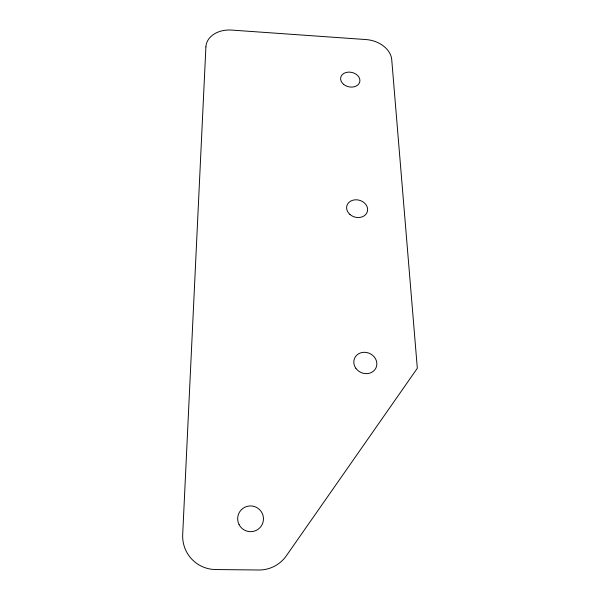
<?xml version="1.0" encoding="UTF-8"?>
<svg xmlns="http://www.w3.org/2000/svg" width="600" height="600" viewBox="0 0 600 600"><rect width="100%" height="100%" fill="white"/><g stroke="black" fill="none" stroke-linecap="round" stroke-linejoin="round"><path stroke-width="0.9" d="M205.897 46.912L182.692 534.502A34.17 33.645 -49.5 0 0 215.64 569.543L258.765 570A33.84 33.495 69.7 0 0 286.358 555.78L417.33 368.265L391.732 59.655A24.75 18.308 13.7 0 0 366.188 39.578L231.675 30.082A25.245 18.788 6.7 0 0 205.897 46.912M239.07 524.595A12.922 12.855 32.2 0 0 261.382 525.877A12.922 12.855 32.2 0 0 251.25 505.95A12.922 12.855 32.2 0 0 239.07 524.595M355.837 368.25A11.73 10.455 24.2 0 0 375.735 368.377A11.73 10.455 24.2 0 0 364.418 352.29A11.73 10.455 24.2 0 0 355.837 368.25M349.897 214.425A10.643 8.715 15.9 0 0 367.35 211.627A10.643 8.715 15.9 0 0 354.135 199.935A10.643 8.715 15.9 0 0 349.897 214.425M343.597 84.33A9.765 7.35 13.1 0 0 359.647 82.282A9.765 7.35 13.1 0 0 347.558 72.203A9.765 7.35 13.1 0 0 343.597 84.33"/></g></svg>
